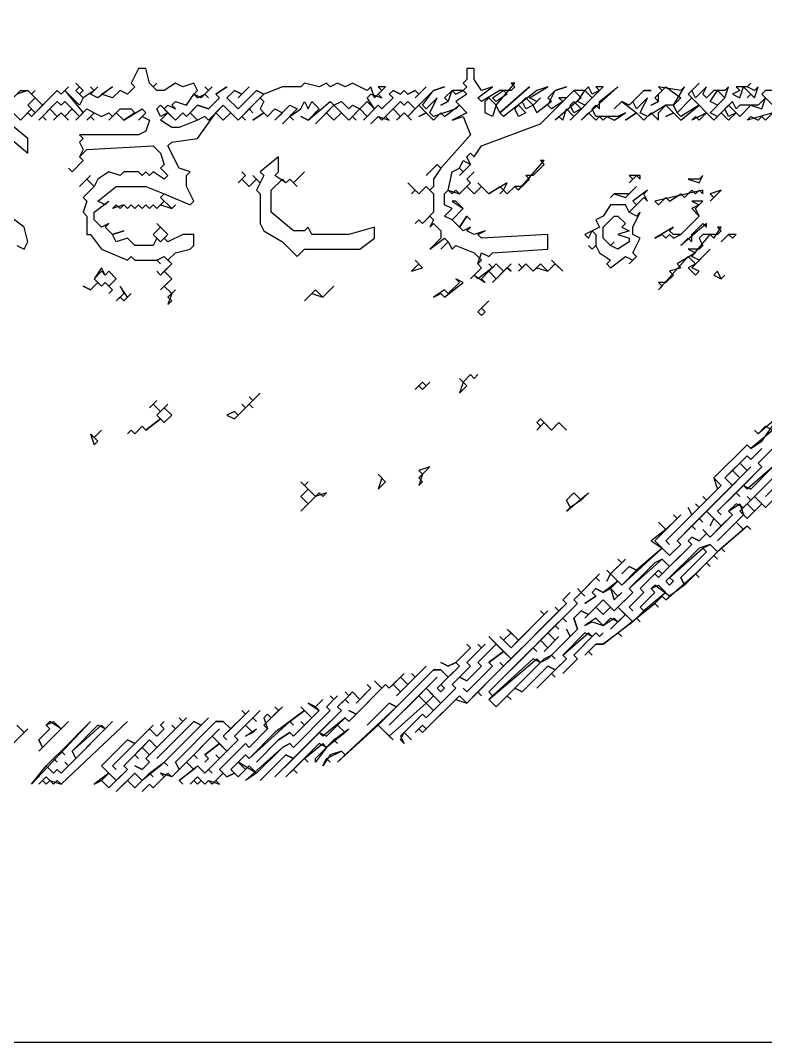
# Model space of a CAD drawing. Header units: millimetres. Extents: x 0 to 421, y 0 to 297.
# Drawn here: x 390.46 to 403.29, y 57.53 to 75.12 of the extents above; entities that cross this region are included whole.
import ezdxf

# ---------------------------------------------------------------- set-up
doc = ezdxf.new("R2010")
doc.units = ezdxf.units.MM
doc.layers.add('PDF_TRACE', color=7, linetype='Continuous')

msp = doc.modelspace()

# ---------------------------------------------------------------- linework, layer by layer
at = {"layer": 'PDF_TRACE'}
for points in [[(412.559, 148.4), (412.559, 57.595), (412.496, 57.531), (232.981, 57.531)], [(390.334, 73.533), (390.461, 73.406), (390.588, 73.533), (390.652, 73.47), (391.096, 73.914), (391.16, 73.851), (391.223, 73.914), (391.541, 73.533), (391.477, 73.47), (391.223, 73.724), (391.16, 73.66), (391.096, 73.724), (390.779, 73.406), (390.842, 73.47), (390.906, 73.406), (390.842, 73.47), (390.969, 73.597), (391.096, 73.47), (391.033, 73.406), (391.16, 73.533), (391.287, 73.406), (391.223, 73.47), (391.35, 73.597), (391.477, 73.47), (391.414, 73.406), (391.604, 73.597), (391.731, 73.533), (391.604, 73.406), (391.668, 73.47), (391.731, 73.406), (391.668, 73.47), (391.731, 73.533), (391.858, 73.47), (391.985, 73.533), (392.049, 73.47), (391.985, 73.406), (392.112, 73.533), (392.239, 73.406), (392.557, 73.597), (392.62, 73.533), (392.493, 73.406), (392.557, 73.47), (392.684, 73.406), (392.62, 73.216), (392.493, 73.152), (391.477, 73.152), (391.541, 73.089), (391.477, 73.025), (391.541, 72.898), (391.477, 72.771), (391.541, 72.708), (391.35, 72.517), (391.287, 72.581), (391.35, 72.517), (391.541, 72.708), (391.477, 72.771), (391.604, 72.898), (392.747, 72.962), (392.874, 72.835), (392.938, 72.644), (392.874, 72.581), (393.001, 72.454), (392.938, 72.39), (392.747, 72.517), (392.684, 72.454), (392.62, 72.517), (392.557, 72.454), (392.493, 72.517), (392.239, 72.517), (392.176, 72.454), (391.985, 72.517), (391.795, 72.39), (391.731, 72.263), (391.604, 72.39), (391.668, 72.454), (391.477, 72.263), (391.604, 72.39), (391.731, 72.263), (391.541, 72.073), (391.604, 72.009), (391.541, 71.819), (391.604, 71.755), (391.604, 71.438), (391.668, 71.438), (391.858, 71.184), (392.303, 70.993), (392.366, 71.057), (392.43, 70.993), (392.811, 70.993), (392.874, 70.93), (392.811, 70.993), (392.938, 71.057), (393.065, 70.93), (392.874, 70.739), (392.811, 70.803), (392.874, 70.739), (392.938, 70.803), (393.065, 70.676), (392.874, 70.485), (392.938, 70.549), (393.065, 70.422), (393.001, 70.231), (393.065, 70.295), (393.001, 70.358), (393.128, 70.485), (393.065, 70.422), (392.938, 70.549), (393.065, 70.676), (392.938, 70.803), (393.065, 70.93), (393.001, 70.993), (393.128, 71.12), (393.382, 71.184), (393.446, 71.247), (393.446, 71.438), (393.255, 71.438), (393.001, 71.311), (392.938, 71.374), (393.001, 71.438), (392.811, 71.628), (392.874, 71.565), (392.747, 71.438), (392.811, 71.374), (392.747, 71.247), (392.43, 71.247), (392.303, 71.374), (392.112, 71.311), (392.049, 71.438), (392.239, 71.501), (392.049, 71.438), (391.922, 71.565), (391.985, 71.628), (391.858, 71.565), (391.731, 71.692), (391.731, 71.819), (391.985, 72.009), (391.922, 71.946), (391.795, 72.009), (392.112, 72.263), (392.62, 72.263), (392.938, 72.136), (392.874, 72.073), (392.938, 72.009), (392.811, 71.882), (392.747, 71.946), (392.684, 71.882), (392.62, 71.946), (392.557, 71.882), (392.493, 71.946), (392.43, 71.882), (392.366, 71.946), (392.303, 71.882), (392.239, 71.946), (392.049, 71.882), (392.112, 71.946), (392.176, 71.882), (392.239, 71.946), (392.303, 71.882), (392.366, 71.946), (392.43, 71.882), (392.493, 71.946), (392.557, 71.882), (392.62, 71.946), (392.684, 71.882), (392.747, 71.946), (392.811, 71.882), (392.874, 71.946), (393.065, 71.882), (393.128, 71.946), (393.065, 71.882), (392.874, 72.073), (392.938, 72.136), (393.382, 71.946), (393.446, 72.009), (393.319, 72.263), (393.319, 72.454), (393.382, 72.517), (393.192, 72.581), (393.001, 72.962), (393.065, 73.025), (393.509, 73.089), (393.827, 73.533), (393.954, 73.406), (394.081, 73.533), (394.208, 73.406), (394.271, 73.47), (394.335, 73.406), (394.271, 73.47), (394.398, 73.597), (394.462, 73.533), (394.398, 73.597), (394.589, 73.787), (394.652, 73.724), (394.589, 73.597), (394.652, 73.533), (394.462, 73.406), (394.652, 73.533), (394.716, 73.47), (394.843, 73.597), (394.97, 73.533), (394.843, 73.406), (395.097, 73.66), (395.224, 73.597), (394.97, 73.343), (395.097, 73.47), (395.16, 73.406), (395.097, 73.47), (395.287, 73.597), (395.351, 73.724), (395.414, 73.597), (395.478, 73.724), (395.605, 73.597), (395.414, 73.406), (395.287, 73.47), (395.414, 73.406), (395.795, 73.724), (395.859, 73.66), (395.541, 73.343), (395.732, 73.533), (395.859, 73.406), (395.986, 73.533), (396.113, 73.406), (396.176, 73.47), (396.24, 73.406), (396.176, 73.47), (396.303, 73.597), (396.43, 73.47), (396.367, 73.406), (396.621, 73.66), (396.684, 73.597), (396.875, 73.787), (396.811, 73.851), (396.875, 73.914), (397.002, 73.851), (397.065, 73.914), (397.129, 73.851), (397.256, 73.914), (397.319, 73.851), (397.256, 73.787), (397.446, 73.978), (397.319, 73.851), (397.256, 73.914), (397.129, 73.851), (397.065, 73.914), (397.002, 73.851), (396.875, 73.914), (396.811, 73.851), (396.875, 73.787), (396.684, 73.597), (396.621, 73.66), (396.557, 73.597), (396.43, 73.787), (396.494, 73.851), (396.684, 73.787), (396.621, 73.851), (396.748, 73.978), (396.621, 73.978), (396.684, 73.914), (396.557, 73.787), (396.494, 73.978), (396.43, 73.914), (396.176, 74.041), (396.049, 73.978), (395.922, 74.041), (395.795, 73.978), (395.732, 74.041), (395.605, 73.978), (395.351, 74.041), (395.287, 73.978), (394.97, 73.978), (394.652, 73.851), (394.525, 73.914), (394.208, 73.597), (394.017, 73.787), (394.144, 73.914), (394.271, 73.851), (394.208, 73.787), (394.398, 73.978), (394.271, 73.851), (394.144, 73.914), (394.017, 73.787), (394.208, 73.597), (394.525, 73.914), (394.652, 73.851), (394.208, 73.406), (393.954, 73.66), (393.7, 73.406), (393.636, 73.47), (393.509, 73.406), (393.382, 73.533), (393.509, 73.66), (393.7, 73.597), (393.89, 73.787), (393.827, 73.851), (394.017, 73.978), (393.827, 73.851), (393.89, 73.787), (393.7, 73.597), (393.509, 73.66), (393.319, 73.47), (393.255, 73.533), (393.128, 73.406), (392.938, 73.597), (393.001, 73.66), (393.128, 73.597), (393.065, 73.66), (393.128, 73.724), (393.319, 73.66), (393.446, 73.851), (393.509, 73.787), (393.636, 73.851), (393.7, 73.787), (393.636, 73.851), (393.763, 73.978), (393.7, 73.914), (393.636, 73.978), (393.7, 73.914), (393.573, 73.787), (393.446, 73.851), (393.509, 73.914), (393.446, 74.041), (393.255, 73.978), (393.128, 74.041), (392.938, 73.914), (392.811, 73.914), (392.747, 73.978), (392.811, 74.041), (392.747, 73.978), (392.684, 74.041), (392.62, 74.295), (392.493, 74.295), (392.366, 74.041), (392.43, 73.978), (392.303, 73.851), (392.176, 73.914), (392.049, 73.787), (391.858, 73.851), (392.049, 73.978), (391.795, 73.787), (391.668, 73.851), (391.795, 73.978), (391.731, 73.914), (391.668, 73.978), (391.731, 73.914), (391.541, 73.787), (391.477, 73.851), (391.541, 73.914), (391.414, 74.041), (391.477, 73.978), (391.414, 73.914), (391.541, 73.787), (391.477, 73.66), (391.223, 73.914), (391.287, 73.978), (391.16, 73.851), (391.096, 73.914), (390.842, 73.66), (390.652, 73.851), (390.715, 73.914), (390.652, 73.851), (390.588, 73.914), (390.398, 73.851)], [(403.479, 73.914), (403.288, 73.914), (403.225, 73.851), (403.288, 73.787), (403.161, 73.66), (402.844, 73.66), (402.78, 73.597), (402.717, 73.724), (402.463, 73.47), (402.336, 73.533), (402.59, 73.787), (402.653, 73.978), (402.59, 73.914), (402.399, 73.914), (402.272, 73.787), (402.209, 73.851), (402.272, 73.978), (402.082, 73.787), (402.018, 73.914), (402.145, 74.041), (401.955, 73.851), (402.018, 73.787), (401.764, 73.533), (401.701, 73.66), (401.891, 73.978), (401.828, 73.914), (401.447, 73.978), (401.51, 73.914), (401.383, 73.787), (401.447, 73.724), (401.32, 73.66), (401.447, 73.724), (401.447, 73.851), (401.574, 73.978), (401.828, 73.787), (401.701, 73.66), (401.574, 73.66), (401.256, 73.47), (401.129, 73.533), (401.256, 73.787), (401.066, 73.597), (401.002, 73.724), (401.193, 73.914), (401.32, 73.914), (401.193, 73.914), (400.939, 73.66), (400.812, 73.724), (400.685, 73.597), (400.812, 73.724), (401.066, 73.533), (400.875, 73.406), (401.066, 73.533), (401.193, 73.406), (401.32, 73.533), (401.447, 73.406), (401.447, 73.533), (401.574, 73.66), (401.701, 73.533), (401.574, 73.47), (401.701, 73.533), (401.828, 73.406), (402.145, 73.66), (402.272, 73.533), (402.018, 73.406), (402.082, 73.47), (402.145, 73.406), (402.272, 73.533), (402.399, 73.406), (402.526, 73.533), (402.653, 73.406), (402.78, 73.533), (402.844, 73.47), (403.034, 73.66), (403.225, 73.597), (403.288, 73.787), (403.415, 73.66)], [(403.415, 73.533), (402.971, 73.406), (403.034, 73.47), (403.161, 73.406), (403.225, 73.47), (403.288, 73.406), (403.415, 73.533)], [(390.144, 73.216), (390.588, 72.835), (390.588, 73.089), (390.207, 73.406)], [(390.398, 71.247), (390.525, 71.184), (390.588, 71.311), (390.525, 71.565), (390.271, 71.755)], [(403.542, 68.326), (403.161, 68.009), (403.098, 68.072), (403.161, 68.009), (403.288, 68.136), (403.415, 68.072), (403.034, 67.755), (402.971, 67.818), (402.399, 67.247), (402.463, 67.056), (402.272, 66.866), (402.209, 66.929), (402.272, 66.866), (402.145, 66.739), (402.082, 66.802), (402.145, 66.739), (402.018, 66.612), (401.955, 66.739), (402.018, 66.612), (401.574, 66.167), (401.637, 66.104), (401.574, 66.167), (402.526, 67.12), (402.399, 67.247), (402.971, 67.818), (403.034, 67.755), (403.225, 67.882), (403.542, 68.326)], [(403.606, 67.437), (403.034, 66.866), (402.971, 66.929), (403.034, 66.866), (402.907, 66.739), (402.78, 66.802), (402.653, 66.675), (402.717, 66.612), (402.526, 66.421), (402.272, 66.675), (403.034, 67.437), (402.971, 67.374), (402.844, 67.501), (402.971, 67.628), (403.034, 67.564), (403.225, 67.755), (403.034, 67.564), (402.971, 67.628), (402.59, 67.247), (402.717, 67.12), (401.764, 66.167), (401.828, 66.104), (401.637, 65.913), (401.383, 66.167), (401.828, 66.612), (401.764, 66.548), (401.701, 66.612), (401.764, 66.548), (401.574, 66.358), (401.447, 66.485), (401.574, 66.358), (401.32, 66.167), (401.51, 66.04), (401.066, 65.659), (400.939, 65.723), (400.812, 65.596), (400.939, 65.723), (401.066, 65.659), (400.812, 65.405), (400.621, 65.596), (400.875, 65.85), (400.812, 65.786), (400.748, 65.85), (400.812, 65.786), (400.621, 65.596), (400.558, 65.659), (400.621, 65.596), (400.558, 65.469), (400.621, 65.596), (400.748, 65.469), (400.494, 65.278), (400.367, 65.342), (400.304, 65.278), (400.367, 65.215), (400.177, 65.088), (400.367, 65.215), (400.304, 65.278), (400.367, 65.342), (400.494, 65.278), (400.621, 65.342), (400.685, 65.151), (400.812, 65.278), (400.748, 65.215), (400.621, 65.342), (400.748, 65.469), (400.812, 65.405), (401.51, 66.04), (401.637, 65.913), (401.828, 66.104), (401.764, 66.167), (402.018, 66.421), (402.082, 66.358), (402.018, 66.421), (402.145, 66.548), (402.209, 66.485), (402.145, 66.548), (402.272, 66.675), (402.399, 66.548), (402.336, 66.421), (402.399, 66.548), (402.526, 66.421), (402.336, 66.231), (402.209, 66.358), (402.272, 66.294), (402.145, 66.167), (402.018, 66.231), (401.955, 66.167), (402.018, 66.104), (401.637, 65.723), (401.51, 65.85), (401.383, 65.786), (400.939, 65.342), (401.002, 65.278), (400.685, 64.961), (400.494, 65.151), (400.24, 64.897), (400.113, 64.961), (399.986, 64.834), (400.05, 64.643), (399.923, 64.516), (399.859, 64.643), (399.923, 64.516), (399.542, 64.135), (399.415, 64.072), (399.288, 64.135), (398.589, 63.5), (398.526, 63.564), (399.288, 64.326), (399.351, 64.262), (399.288, 64.326), (399.415, 64.453), (399.542, 64.326), (399.478, 64.262), (399.732, 64.516), (399.669, 64.453), (399.542, 64.58), (399.669, 64.707), (399.732, 64.643), (399.669, 64.707), (399.796, 64.834), (399.859, 64.77), (399.796, 64.834), (400.05, 65.088), (399.986, 65.151), (400.113, 65.278), (400.177, 65.215), (400.113, 65.278), (400.367, 65.532), (400.431, 65.469), (400.367, 65.532), (400.431, 65.596), (400.113, 65.278), (400.05, 65.342), (400.113, 65.278), (399.986, 65.151), (400.05, 65.088), (398.526, 63.564), (398.589, 63.5), (398.526, 63.437), (398.653, 63.31), (398.843, 63.5), (398.907, 63.437), (398.843, 63.5), (398.97, 63.627), (399.097, 63.564), (399.542, 64.008), (399.669, 63.945), (399.351, 63.627), (399.605, 63.881), (399.669, 63.818), (399.605, 63.881), (399.859, 64.135), (399.796, 64.199), (400.24, 64.58), (400.304, 64.516), (399.986, 64.199), (400.05, 64.135), (399.796, 63.881), (400.05, 64.135), (399.986, 64.199), (400.367, 64.58), (400.431, 64.516), (400.494, 64.58), (400.431, 64.516), (400.367, 64.58), (400.304, 64.516), (400.177, 64.58), (399.796, 64.199), (399.859, 64.135), (399.669, 63.945), (399.542, 64.008), (399.097, 63.564), (398.97, 63.627), (399.478, 64.135), (399.605, 64.199), (399.669, 64.135), (399.605, 64.199), (400.05, 64.643), (399.986, 64.834), (400.113, 64.961), (400.24, 64.897), (400.177, 64.834), (400.367, 65.024), (400.494, 64.897), (400.621, 65.024), (400.685, 64.961), (400.748, 65.024), (400.875, 64.897), (400.748, 64.77), (400.621, 64.834), (400.494, 64.707), (400.367, 64.834), (400.177, 64.707), (400.304, 64.77), (400.494, 64.707), (400.685, 64.834), (400.748, 64.77), (400.621, 64.643), (400.875, 64.897), (401.002, 64.77), (400.494, 64.389), (400.367, 64.389), (400.177, 64.199), (400.24, 64.262), (400.304, 64.199), (400.24, 64.262), (400.367, 64.389), (400.494, 64.389), (400.748, 64.58), (400.812, 64.516), (400.748, 64.58), (401.066, 64.834), (401.129, 64.77), (401.066, 64.834), (401.383, 65.088), (401.447, 65.024), (401.383, 65.088), (401.51, 65.215), (401.574, 65.151), (402.082, 65.596), (402.145, 65.532), (402.082, 65.596), (402.272, 65.786), (402.336, 65.723), (402.272, 65.786), (402.399, 65.913), (402.463, 65.85), (402.399, 65.913), (402.526, 66.04), (402.59, 65.977), (402.526, 66.04), (402.971, 66.421), (403.034, 66.358), (402.971, 66.421), (402.907, 66.358), (402.78, 66.485), (402.907, 66.612), (402.971, 66.548), (403.225, 66.802), (403.288, 66.739), (403.479, 66.929)], [(403.415, 67.755), (403.161, 67.501), (403.225, 67.437), (402.463, 66.675), (402.526, 66.612), (402.463, 66.675), (402.78, 66.993), (402.844, 66.929), (402.78, 66.993), (402.907, 67.12), (403.034, 67.056), (403.415, 67.437)], [(403.415, 67.437), (402.971, 67.056), (402.907, 67.12), (403.225, 67.437), (403.161, 67.501), (403.479, 67.818)], [(403.86, 67.31), (403.288, 66.739), (403.098, 66.929), (403.669, 67.501)], [(403.733, 67.374), (403.288, 66.929), (403.733, 67.374)], [(390.017, 62.357), (390.588, 62.929), (390.525, 62.865), (390.398, 62.992)], [(390.398, 62.992), (390.525, 62.865), (390.398, 62.738)]]:
    msp.add_lwpolyline(points, dxfattribs=at)
for points in [[(400.494, 73.978), (400.367, 73.978), (400.431, 73.914), (400.304, 73.851), (400.24, 73.978), (400.177, 73.914), (399.986, 73.914), (399.859, 73.787), (399.732, 73.787), (399.796, 73.724), (399.605, 73.597), (399.542, 73.66), (399.669, 73.914), (399.859, 73.978), (399.669, 73.914), (399.542, 73.787), (399.605, 73.724), (399.351, 73.533), (399.288, 73.66), (399.415, 73.787), (399.351, 73.724), (399.224, 73.787), (399.542, 73.978), (399.351, 73.914), (398.78, 73.47), (398.716, 73.533), (399.224, 73.978), (398.716, 73.533), (398.653, 73.66), (398.97, 74.041), (398.907, 74.041), (398.97, 73.978), (398.907, 73.914), (398.716, 73.914), (398.399, 73.724), (398.335, 73.787), (398.589, 73.978), (398.399, 73.914), (398.272, 74.105), (398.272, 74.295), (398.145, 74.295), (398.145, 74.105), (398.081, 74.041), (398.145, 73.978), (398.081, 73.914), (397.891, 73.914), (397.764, 73.787), (397.827, 73.724), (397.7, 73.66), (397.827, 73.724), (397.891, 73.914), (397.954, 73.851), (398.081, 73.914), (398.145, 73.851), (397.954, 73.724), (398.018, 73.66), (397.954, 73.597), (397.573, 73.47), (397.51, 73.533), (397.637, 73.787), (397.446, 73.597), (397.383, 73.66), (397.573, 73.914), (397.764, 73.978), (397.573, 73.914), (397.256, 73.597), (397.129, 73.724), (397.065, 73.66), (397.002, 73.724), (396.684, 73.406), (396.621, 73.47), (396.494, 73.343), (396.621, 73.47), (396.811, 73.406), (396.748, 73.47), (396.875, 73.597), (397.002, 73.47), (396.938, 73.406), (397.065, 73.533), (397.192, 73.406), (397.129, 73.47), (397.319, 73.66), (397.446, 73.533), (397.319, 73.47), (397.446, 73.533), (397.573, 73.406), (397.7, 73.533), (397.764, 73.47), (398.018, 73.66), (398.145, 73.533), (397.891, 73.406), (398.081, 73.47), (398.208, 73.152), (397.7, 72.581), (397.637, 72.644), (397.446, 72.454), (397.637, 72.644), (397.7, 72.581), (397.573, 72.39), (397.573, 72.263), (397.51, 72.2), (397.446, 72.263), (397.319, 72.136), (397.129, 72.327), (397.256, 72.2), (397.192, 72.136), (397.256, 72.2), (397.319, 72.136), (397.446, 72.263), (397.573, 72.136), (397.573, 71.819), (397.383, 71.628), (397.319, 71.692), (397.256, 71.628), (397.319, 71.692), (397.383, 71.628), (397.51, 71.755), (397.573, 71.692), (397.51, 71.565), (397.573, 71.628), (397.7, 71.501), (397.7, 71.374), (397.51, 71.184), (397.764, 71.374), (397.827, 71.311), (397.7, 71.184), (397.827, 71.311), (397.891, 71.184), (397.954, 71.247), (398.272, 71.12), (398.399, 70.993), (398.335, 70.93), (398.399, 70.866), (398.208, 70.676), (398.272, 70.739), (398.462, 70.612), (398.399, 70.676), (398.526, 70.803), (398.653, 70.676), (398.589, 70.612), (398.843, 70.866), (398.907, 70.803), (398.843, 70.866), (398.907, 70.93), (398.78, 70.803), (398.653, 70.93), (398.589, 70.866), (398.526, 70.93), (398.589, 70.866), (398.335, 70.676), (398.272, 70.739), (398.399, 70.866), (398.335, 70.93), (398.399, 71.12), (398.526, 71.057), (398.589, 71.12), (399.542, 71.184), (399.542, 71.438), (398.399, 71.374), (398.335, 71.438), (398.462, 71.501), (398.272, 71.438), (398.145, 71.501), (398.208, 71.565), (398.081, 71.501), (398.018, 71.565), (398.145, 71.755), (398.208, 71.692), (398.145, 71.755), (398.018, 71.565), (397.891, 71.692), (398.081, 71.882), (397.954, 72.009), (397.891, 72.009), (398.081, 71.882), (397.891, 71.692), (397.764, 71.755), (397.891, 71.882), (397.764, 71.946), (397.764, 72.136), (397.827, 72.2), (398.018, 72.136), (398.145, 72.263), (398.272, 72.136), (398.399, 72.263), (398.526, 72.136), (398.716, 72.263), (398.78, 72.2), (398.716, 72.136), (398.78, 72.2), (398.843, 72.136), (398.97, 72.263), (399.034, 72.2), (399.478, 72.708), (399.415, 72.708), (399.478, 72.644), (399.288, 72.454), (399.161, 72.454), (399.224, 72.39), (399.097, 72.263), (398.97, 72.263), (398.843, 72.136), (398.78, 72.2), (398.843, 72.327), (398.526, 72.136), (398.335, 72.327), (398.399, 72.263), (398.272, 72.136), (398.145, 72.263), (398.208, 72.327), (398.145, 72.39), (398.272, 72.517), (398.145, 72.39), (398.208, 72.327), (398.018, 72.136), (397.954, 72.2), (397.891, 72.136), (397.827, 72.2), (397.891, 72.517), (398.018, 72.581), (398.081, 72.517), (398.018, 72.454), (398.208, 72.644), (398.145, 72.771), (398.208, 72.835), (398.272, 72.771), (398.399, 72.962), (399.415, 73.343), (399.986, 73.914), (400.113, 73.787), (399.669, 73.406), (399.732, 73.47), (399.796, 73.406), (399.859, 73.597), (399.986, 73.47), (399.923, 73.406)], [(390.588, 73.914), (390.715, 73.787), (390.588, 73.66), (390.652, 73.597), (390.461, 73.406), (390.207, 73.66), (390.461, 73.914)], [(398.78, 73.914), (398.843, 73.851), (398.653, 73.724), (398.589, 73.787)], [(400.05, 73.724), (400.177, 73.914), (400.304, 73.787), (400.177, 73.66)], [(400.748, 73.978), (400.113, 73.406), (400.24, 73.533), (400.367, 73.406), (400.431, 73.47), (400.494, 73.406), (400.558, 73.47), (400.685, 73.406), (400.875, 73.533), (400.748, 73.47), (400.367, 73.47), (400.304, 73.597), (400.367, 73.66), (400.431, 73.597), (400.431, 73.724)], [(402.336, 73.724), (402.463, 73.914), (402.59, 73.787), (402.463, 73.66)], [(403.161, 73.978), (403.098, 73.914), (402.971, 73.978), (403.034, 74.041), (402.971, 73.978), (402.78, 73.978), (402.844, 73.914), (402.717, 73.851), (402.844, 73.787), (402.907, 73.978), (403.034, 73.851), (402.971, 73.787), (403.034, 73.851), (403.098, 73.787)], [(390.715, 73.787), (390.842, 73.66), (390.715, 73.533), (390.588, 73.66)], [(390.969, 73.597), (391.096, 73.724), (391.16, 73.66), (391.223, 73.724), (391.35, 73.597), (391.223, 73.47), (391.16, 73.533), (391.096, 73.47)], [(395.859, 73.66), (395.986, 73.724), (396.113, 73.597), (396.176, 73.66), (396.303, 73.597), (396.113, 73.406)], [(396.43, 73.724), (396.557, 73.597), (396.43, 73.47), (396.303, 73.597)], [(396.875, 73.597), (397.002, 73.724), (397.065, 73.66), (397.129, 73.724), (397.256, 73.597), (397.129, 73.47), (397.065, 73.533), (397.002, 73.47)], [(398.526, 73.787), (398.653, 73.66), (398.589, 73.47), (398.462, 73.533), (398.462, 73.724)], [(399.097, 73.724), (399.161, 73.787), (399.288, 73.66), (399.161, 73.597)], [(399.923, 73.66), (399.986, 73.724), (400.113, 73.597), (399.986, 73.533)], [(402.018, 73.787), (402.145, 73.66), (401.828, 73.47), (401.764, 73.533)], [(392.112, 73.533), (392.176, 73.597), (392.366, 73.597), (392.43, 73.533), (392.239, 73.406)], [(392.811, 73.597), (392.874, 73.66), (393.001, 73.533), (392.874, 73.47)], [(392.874, 73.406), (393.001, 73.533), (393.128, 73.406), (393.255, 73.533), (393.319, 73.47), (393.382, 73.533), (393.509, 73.406), (393.192, 73.279), (393.065, 73.279)], [(393.954, 73.66), (394.081, 73.533), (393.954, 73.406), (393.827, 73.533)], [(395.859, 73.66), (395.986, 73.533), (395.859, 73.406), (395.732, 73.533)], [(398.97, 73.597), (399.034, 73.66), (399.161, 73.533), (399.034, 73.47)], [(402.59, 73.597), (402.653, 73.66), (402.78, 73.533), (402.653, 73.47)], [(394.271, 72.517), (394.335, 72.454), (394.208, 72.327), (394.271, 72.39), (394.398, 72.263), (394.525, 72.39), (394.589, 72.327), (394.525, 72.2), (394.589, 72.136), (394.589, 71.628), (394.652, 71.501), (394.97, 71.311), (395.224, 71.057), (395.351, 71.184), (396.303, 71.184), (396.557, 71.374), (396.557, 71.565), (396.113, 71.438), (395.478, 71.438), (395.414, 71.565), (395.351, 71.501), (395.16, 71.501), (394.779, 71.819), (394.779, 72.2), (394.97, 72.39), (395.033, 72.327), (395.097, 72.39), (395.224, 72.263), (395.16, 72.327), (395.351, 72.517), (395.16, 72.327), (395.097, 72.39), (395.033, 72.327), (394.843, 72.454), (394.906, 72.517), (394.906, 72.771), (394.589, 72.517), (394.652, 72.454), (394.589, 72.327), (394.462, 72.454), (394.525, 72.39), (394.398, 72.263), (394.271, 72.39), (394.335, 72.454)], [(398.018, 72.581), (398.081, 72.708), (398.208, 72.644), (398.081, 72.517)], [(400.939, 72.454), (401.002, 72.39), (400.939, 72.327), (401.066, 72.454), (401.129, 72.39), (401.129, 72.454)], [(402.209, 72.454), (402.145, 72.39), (401.955, 72.39), (402.145, 72.327)], [(401.256, 72.2), (401.002, 72.009), (401.066, 71.946), (400.939, 71.819), (400.875, 71.946), (400.621, 71.946), (400.494, 71.755), (400.367, 71.692), (400.431, 71.565), (400.177, 71.438), (400.24, 71.374), (400.304, 71.501), (400.367, 71.438), (400.367, 71.247), (400.304, 71.184), (400.24, 71.247), (400.304, 71.184), (400.367, 71.247), (400.431, 71.12), (400.621, 70.993), (400.558, 70.93), (400.621, 70.866), (400.875, 71.057), (401.002, 70.993), (400.939, 70.93), (401.066, 71.057), (401.002, 71.12), (401.129, 71.374), (401.002, 71.438), (401.002, 71.565), (401.129, 71.819), (401.066, 71.755), (400.939, 71.819), (401.193, 72.073), (401.256, 72.009), (401.193, 72.136)], [(401.066, 72.263), (400.939, 72.136), (400.685, 72.136), (400.621, 72.073), (400.685, 72.136), (400.875, 72.073)], [(402.209, 72.2), (401.383, 72.009), (401.447, 71.946), (401.574, 72.073), (401.637, 72.009), (401.828, 72.136), (401.891, 72.073), (402.018, 72.2), (402.082, 72.136), (402.145, 72.2), (402.209, 72.136)], [(402.526, 72.2), (402.336, 72.136), (402.399, 72.073), (402.336, 72.009)], [(402.209, 72.009), (402.018, 72.009), (402.145, 71.946), (402.018, 71.882), (402.145, 71.755), (401.828, 71.438), (401.701, 71.438), (401.637, 71.501), (401.701, 71.565), (401.383, 71.374), (401.51, 71.438), (401.574, 71.374), (401.637, 71.438), (401.701, 71.374), (401.828, 71.438), (402.145, 71.755), (402.082, 71.882)], [(400.685, 71.755), (400.748, 71.755), (400.875, 71.628), (400.812, 71.565), (400.939, 71.501), (400.748, 71.438), (400.939, 71.374), (400.939, 71.311), (400.748, 71.184), (400.621, 71.247), (400.685, 71.311), (400.621, 71.247), (400.494, 71.374), (400.494, 71.565)], [(402.272, 71.628), (401.828, 71.247), (401.955, 71.374), (402.018, 71.311), (402.018, 71.438), (402.209, 71.628), (402.272, 71.565)], [(392.874, 71.565), (393.001, 71.438), (392.874, 71.311), (392.747, 71.438)], [(402.526, 71.565), (402.463, 71.565), (402.526, 71.501), (402.463, 71.438), (402.209, 71.438), (402.145, 71.374), (402.209, 71.247), (402.145, 71.184), (401.955, 71.184), (402.082, 71.12), (401.764, 70.93), (401.828, 70.866), (401.637, 70.803), (401.701, 70.739), (401.574, 70.612), (401.447, 70.612), (401.51, 70.549), (401.447, 70.485), (401.955, 71.057), (402.082, 70.93), (401.955, 70.866), (402.082, 70.739), (402.145, 70.803), (402.018, 70.866), (402.336, 71.184), (402.145, 70.993), (402.018, 71.057), (402.336, 71.438), (402.399, 71.374)], [(402.78, 71.438), (402.653, 71.438), (402.526, 71.311), (402.653, 71.438), (402.717, 71.374)], [(397.383, 70.866), (397.256, 70.993), (397.319, 70.93), (397.192, 70.803)], [(398.653, 70.93), (398.78, 70.803), (398.653, 70.676), (398.526, 70.803)], [(399.796, 70.803), (399.605, 70.993), (399.669, 70.93), (399.542, 70.803), (399.415, 70.93), (399.288, 70.803), (399.161, 70.93), (399.097, 70.866), (399.034, 70.93), (399.097, 70.866), (399.034, 70.803), (399.161, 70.93), (399.288, 70.803), (399.351, 70.866), (399.542, 70.803), (399.669, 70.93)], [(391.858, 70.866), (391.731, 70.676), (391.795, 70.612), (391.668, 70.485), (391.541, 70.549), (391.668, 70.485), (391.795, 70.612), (391.858, 70.549), (391.922, 70.612), (392.049, 70.485), (391.985, 70.422), (392.049, 70.485), (391.985, 70.549), (392.112, 70.676), (391.985, 70.803), (391.922, 70.739)], [(391.731, 70.676), (391.858, 70.803), (391.922, 70.739), (391.985, 70.803), (392.112, 70.676), (391.985, 70.549), (391.922, 70.612), (391.858, 70.549)], [(402.463, 70.803), (402.399, 70.739), (402.526, 70.676), (402.59, 70.739), (402.526, 70.676)], [(392.366, 70.422), (392.303, 70.358), (392.176, 70.549), (392.239, 70.422), (392.112, 70.295), (392.176, 70.358), (392.239, 70.295)], [(395.859, 70.549), (395.668, 70.358), (395.541, 70.485), (395.351, 70.295), (395.478, 70.422), (395.668, 70.358)], [(398.081, 70.612), (397.954, 70.676), (398.018, 70.612), (397.827, 70.422), (397.764, 70.485), (397.573, 70.358), (397.7, 70.422), (397.764, 70.358)], [(398.526, 70.295), (398.335, 70.104), (398.399, 70.041), (398.462, 70.104), (398.399, 70.168)], [(398.335, 69.025), (398.272, 68.961), (398.208, 69.025), (398.081, 68.898), (398.018, 68.961), (398.081, 68.898), (398.018, 68.707), (398.145, 68.834), (398.081, 68.898), (398.208, 69.025), (398.272, 68.961)], [(397.51, 68.898), (397.446, 68.834), (397.383, 68.898), (397.256, 68.771), (397.319, 68.834), (397.383, 68.771)], [(394.589, 68.707), (394.462, 68.58), (394.398, 68.644), (394.462, 68.58), (394.335, 68.453), (394.271, 68.517), (394.335, 68.453), (394.208, 68.326), (394.144, 68.39), (394.017, 68.326), (394.144, 68.263), (394.398, 68.517), (394.462, 68.453), (394.398, 68.517)], [(393.001, 68.517), (392.874, 68.39), (392.747, 68.517), (392.811, 68.58), (392.684, 68.453), (392.747, 68.517), (392.874, 68.39), (392.811, 68.326), (392.874, 68.263), (392.62, 68.072), (392.557, 68.136), (392.43, 68.009), (392.366, 68.072), (392.303, 68.009), (392.366, 68.072), (392.43, 68.009), (392.557, 68.136), (392.62, 68.072), (392.874, 68.263), (392.938, 68.199), (393.065, 68.326), (392.938, 68.453)], [(392.938, 68.453), (393.065, 68.326), (392.938, 68.199), (392.811, 68.326)], [(399.351, 68.199), (399.415, 68.136), (399.351, 68.072), (399.478, 68.199), (399.605, 68.072), (399.732, 68.199), (399.859, 68.072), (399.732, 68.199), (399.605, 68.072), (399.415, 68.263)], [(391.858, 68.072), (391.731, 67.945), (391.668, 68.009), (391.731, 67.818), (391.795, 67.882), (391.731, 67.945)], [(397.51, 67.437), (397.319, 67.374), (397.383, 67.31), (397.319, 67.12), (397.383, 67.183), (397.319, 67.247)], [(402.717, 67.374), (402.844, 67.247), (402.717, 67.12), (402.59, 67.247)], [(402.844, 67.501), (402.971, 67.374), (402.844, 67.247), (402.717, 67.374)], [(396.621, 67.31), (396.684, 67.247), (396.621, 67.056), (396.748, 67.183)], [(395.732, 66.993), (395.541, 66.929), (395.351, 67.12), (395.414, 67.183), (395.351, 67.12), (395.287, 67.183), (395.414, 67.056), (395.287, 66.929), (395.414, 66.802), (395.287, 66.675), (395.605, 66.993), (395.668, 66.929)], [(395.414, 67.056), (395.541, 66.929), (395.414, 66.802), (395.287, 66.929)], [(399.986, 66.993), (400.113, 66.866), (399.923, 66.739), (399.859, 66.866)], [(400.24, 66.993), (400.113, 66.866), (399.986, 66.993), (399.859, 66.866), (399.923, 66.739), (399.859, 66.675)], [(403.098, 66.929), (403.225, 66.802), (403.098, 66.675), (402.971, 66.802)], [(402.844, 66.802), (402.907, 66.612), (402.463, 66.167), (402.78, 66.485), (402.907, 66.358), (402.463, 65.977), (402.336, 66.104), (402.145, 66.04), (401.574, 65.469), (401.637, 65.405), (401.701, 65.469), (401.637, 65.532), (402.209, 66.04), (402.272, 65.977), (401.828, 65.532), (401.891, 65.405), (401.637, 65.215), (401.383, 65.405), (401.32, 65.342), (401.383, 65.278), (401.129, 65.024), (401.193, 64.961), (401.002, 64.77), (400.748, 65.024), (401.002, 65.278), (400.939, 65.342), (401.51, 65.85), (401.637, 65.723), (401.51, 65.596), (401.447, 65.659), (401.129, 65.342), (401.193, 65.278), (400.939, 65.024), (401.002, 64.961), (400.939, 65.024), (401.193, 65.278), (401.129, 65.342), (401.383, 65.596), (401.447, 65.532), (402.018, 66.104), (401.955, 66.167), (402.018, 66.231), (402.145, 66.167), (402.272, 66.294), (402.336, 66.231), (402.717, 66.612), (402.653, 66.675)], [(402.971, 66.802), (403.098, 66.675), (402.971, 66.548), (402.844, 66.675)], [(402.336, 66.104), (402.463, 65.977), (401.891, 65.405), (401.828, 65.532), (402.272, 65.977), (402.209, 66.04)], [(399.923, 65.278), (399.796, 65.151), (399.859, 65.088), (399.732, 64.961), (399.669, 65.024), (399.732, 64.961), (398.907, 64.135), (398.526, 64.516), (398.653, 64.389), (398.335, 64.072), (398.399, 64.008), (398.145, 63.754), (398.018, 63.818), (398.208, 64.008), (398.145, 64.072), (398.462, 64.389), (398.399, 64.326), (398.335, 64.389), (398.399, 64.326), (398.145, 64.072), (398.208, 64.008), (397.891, 63.691), (397.954, 63.627), (397.7, 63.373), (397.446, 63.627), (397.637, 63.818), (396.811, 62.992), (397.319, 63.5), (397.446, 63.373), (396.811, 62.802), (396.621, 62.992), (397.573, 63.945), (397.7, 63.945), (397.827, 63.818), (397.637, 63.627), (397.7, 63.564), (397.764, 63.627), (397.7, 63.691), (398.018, 64.008), (397.954, 64.072), (398.208, 64.326), (398.145, 64.389), (398.208, 64.326), (397.954, 64.072), (397.827, 64.008), (397.7, 64.072), (397.827, 64.008), (397.954, 64.072), (398.018, 64.008), (397.827, 63.818), (397.7, 63.945), (397.573, 63.945), (396.938, 63.31), (396.811, 63.373), (396.43, 62.992), (396.811, 63.373), (396.938, 63.31), (396.049, 62.484), (395.986, 62.548), (395.795, 62.484), (395.668, 62.294), (395.732, 62.421), (395.795, 62.357), (395.732, 62.421), (395.986, 62.548), (396.049, 62.484), (395.922, 62.357), (396.621, 62.992), (396.875, 62.738), (396.811, 62.802), (397.446, 63.373), (397.573, 63.246), (397.446, 63.119), (397.383, 63.183), (397.002, 62.802), (397.065, 62.675), (397.002, 62.738), (397.065, 62.865), (397.192, 62.738), (397.065, 62.865), (397.383, 63.183), (397.446, 63.119), (397.954, 63.627), (397.891, 63.691), (398.018, 63.818), (398.145, 63.754), (398.399, 64.008), (398.335, 64.072), (398.653, 64.389), (398.78, 64.262), (398.526, 64.072), (398.589, 64.008), (398.145, 63.564), (398.081, 63.627), (398.145, 63.564), (398.589, 64.008), (398.526, 64.072), (398.78, 64.262), (398.907, 64.135), (398.78, 64.008), (398.716, 64.072), (398.78, 64.008), (398.145, 63.373), (398.018, 63.5), (397.446, 62.929), (397.383, 62.992), (397.256, 62.865), (397.319, 62.929), (397.383, 62.865), (397.954, 63.437), (398.145, 63.373), (398.335, 63.564), (398.399, 63.5), (398.335, 63.564), (399.859, 65.088), (399.796, 65.151)], [(401.447, 65.405), (401.574, 65.278), (401.193, 64.961), (401.129, 65.024), (401.383, 65.278), (401.32, 65.342)], [(400.494, 65.151), (400.621, 65.024), (400.494, 64.897), (400.367, 65.024)], [(399.542, 64.961), (399.478, 64.897), (399.415, 64.961), (399.478, 64.897), (399.034, 64.453), (398.843, 64.643), (398.907, 64.58), (398.78, 64.453), (398.716, 64.516), (398.907, 64.326)], [(398.907, 64.58), (399.034, 64.453), (398.907, 64.326), (398.78, 64.453)], [(399.542, 64.58), (399.669, 64.453), (399.542, 64.326), (399.415, 64.453)], [(399.351, 64.135), (399.415, 64.072), (398.653, 63.31), (398.526, 63.437)], [(397.446, 64.008), (397.256, 63.818), (397.192, 63.881), (397.256, 63.818), (397.129, 63.691), (397.002, 63.818), (397.065, 63.881), (396.811, 63.627), (396.748, 63.691), (396.684, 63.627), (396.557, 63.754), (396.684, 63.627), (396.24, 63.183), (396.113, 63.246), (396.24, 63.183), (396.113, 63.056), (396.049, 63.119), (395.668, 62.802), (395.605, 62.865), (395.986, 63.246), (395.922, 63.31), (396.049, 63.437), (396.113, 63.373), (396.049, 63.437), (396.176, 63.564), (396.303, 63.437), (396.24, 63.373), (396.494, 63.627), (396.43, 63.691), (396.494, 63.627), (396.303, 63.437), (396.176, 63.564), (396.113, 63.5), (396.049, 63.564), (396.113, 63.5), (395.922, 63.31), (395.986, 63.246), (395.16, 62.421), (395.033, 62.484), (394.589, 62.04), (395.033, 62.484), (395.16, 62.421), (394.843, 62.103), (395.605, 62.865), (395.732, 62.802), (395.922, 62.992), (396.049, 62.865), (395.732, 62.611), (395.605, 62.675), (395.033, 62.103), (395.16, 62.23), (395.224, 62.167), (395.16, 62.23), (395.351, 62.421), (395.414, 62.357), (395.351, 62.421), (395.668, 62.675), (395.732, 62.611), (395.541, 62.357), (395.541, 62.421), (395.859, 62.738), (395.922, 62.675), (395.859, 62.738), (396.113, 62.929), (396.049, 62.865), (395.922, 62.992), (396.049, 63.119), (396.113, 63.056), (396.748, 63.691), (396.811, 63.627), (396.875, 63.691), (397.002, 63.564), (396.938, 63.5)], [(397.002, 63.818), (397.129, 63.691), (397.002, 63.564), (396.875, 63.691)], [(395.922, 63.5), (395.859, 63.437), (395.795, 63.5), (395.859, 63.437), (395.732, 63.31), (395.795, 63.246), (395.16, 62.611), (395.097, 62.675), (394.97, 62.611), (394.525, 62.167), (394.208, 62.357), (394.335, 62.484), (394.398, 62.421), (395.097, 63.056), (395.16, 62.992), (395.097, 63.056), (395.351, 63.246), (395.478, 63.119), (395.351, 62.992), (395.287, 63.056), (395.351, 62.992), (395.16, 62.802), (395.097, 62.865), (394.906, 62.738), (394.525, 62.357), (394.906, 62.738), (395.097, 62.865), (395.16, 62.802), (395.605, 63.246), (395.541, 63.31), (395.668, 63.437), (395.541, 63.31), (395.414, 63.373), (395.605, 63.246), (395.478, 63.119), (395.287, 63.31), (395.351, 63.246), (394.843, 62.865), (394.398, 62.421), (394.335, 62.484), (394.081, 62.23), (394.144, 62.167), (394.017, 62.103), (393.89, 62.23), (394.335, 62.675), (394.398, 62.611), (394.716, 62.929), (394.652, 62.992), (394.97, 63.31), (394.906, 63.246), (394.843, 63.31), (394.906, 63.246), (394.779, 63.119), (394.716, 63.183), (394.652, 63.119), (394.716, 62.929), (394.398, 62.611), (394.335, 62.675), (393.89, 62.23), (393.954, 62.167), (393.763, 61.976), (393.7, 62.04), (393.636, 61.976), (393.509, 62.103), (393.382, 61.976), (393.446, 62.04), (393.509, 61.976), (393.573, 62.04), (393.636, 61.976), (393.7, 62.04), (393.89, 61.976), (393.827, 62.04), (393.954, 62.167), (394.017, 62.103), (394.144, 62.167), (394.208, 62.103), (394.398, 62.294), (394.525, 62.167), (394.335, 62.04), (394.97, 62.611), (395.097, 62.675), (395.16, 62.611), (395.795, 63.246), (395.732, 63.31)], [(397.446, 63.627), (397.573, 63.5), (397.446, 63.373), (397.319, 63.5)], [(397.573, 63.5), (397.7, 63.373), (397.573, 63.246), (397.446, 63.373)], [(394.589, 63.246), (394.144, 62.802), (394.208, 62.738), (394.017, 62.548), (393.763, 62.802), (393.89, 62.929), (393.192, 62.23), (393.128, 62.357), (393.827, 63.056), (393.954, 63.056), (394.081, 62.929), (393.954, 62.802), (394.017, 62.738), (393.954, 62.802), (394.398, 63.246), (394.335, 63.183), (394.271, 63.246), (394.335, 63.183), (394.081, 62.929), (393.954, 63.056), (393.827, 63.056), (393.128, 62.357), (393.192, 62.23), (393.065, 62.103), (392.874, 62.167), (392.938, 62.103), (392.747, 61.913), (392.684, 61.976), (392.557, 61.849), (392.684, 61.976), (392.747, 61.913), (393.001, 62.167), (393.065, 62.103), (393.319, 62.357), (393.446, 62.23), (393.192, 62.04), (393.255, 61.976), (393.192, 62.04), (393.509, 62.294), (393.636, 62.167), (393.7, 62.23), (393.763, 62.167), (393.7, 62.23), (394.208, 62.738), (394.144, 62.802), (394.335, 62.992), (394.462, 62.865), (394.335, 62.802), (394.525, 62.929), (394.462, 62.865), (394.335, 62.992), (394.462, 63.119), (394.525, 63.056), (394.462, 63.119)], [(392.049, 63.056), (391.922, 62.929), (391.795, 62.992), (391.35, 62.548), (391.414, 62.421), (391.287, 62.294), (391.223, 62.357), (391.287, 62.294), (391.16, 62.167), (391.096, 62.23), (391.033, 62.167), (390.906, 62.294), (391.033, 62.421), (391.096, 62.357), (391.033, 62.421), (391.16, 62.548), (391.223, 62.484), (391.16, 62.548), (391.668, 63.056), (390.652, 61.976), (390.906, 62.294), (391.033, 62.167), (391.096, 62.23), (391.16, 62.167)], [(391.033, 63.056), (391.16, 62.929), (390.842, 62.611), (390.779, 62.738), (390.969, 62.929), (390.906, 62.992)], [(392.303, 63.056), (391.16, 61.976), (391.096, 62.04), (391.033, 61.976), (390.906, 62.103), (390.779, 61.976), (390.842, 62.04), (390.906, 61.976), (390.969, 62.04), (391.16, 61.976)], [(391.287, 63.056), (391.16, 62.929), (390.969, 63.056), (390.906, 62.992), (390.969, 62.929), (390.779, 62.738), (390.842, 62.611), (390.779, 62.548)], [(391.858, 62.992), (391.922, 62.929), (391.414, 62.421), (391.35, 62.548)], [(393.319, 63.119), (393.255, 63.056), (393.192, 63.119), (393.255, 63.056), (393.128, 62.929), (393.065, 62.992), (393.128, 62.929), (392.811, 62.611), (392.684, 62.738), (392.239, 62.294), (392.303, 62.23), (392.112, 62.04), (391.858, 62.294), (392.303, 62.738), (392.43, 62.675), (392.049, 62.294), (392.112, 62.23), (392.049, 62.294), (392.684, 62.929), (392.811, 62.802), (392.938, 62.929), (392.874, 62.992), (392.938, 63.056), (392.874, 62.992), (392.938, 62.929), (392.811, 62.802), (392.684, 62.929), (392.747, 62.992), (392.43, 62.675), (392.303, 62.738), (391.858, 62.294), (391.985, 62.167), (391.731, 61.976), (391.858, 62.04), (391.985, 61.913), (392.303, 62.23), (392.239, 62.294), (392.43, 62.484), (392.493, 62.421), (392.43, 62.484), (392.557, 62.611), (392.684, 62.484), (392.62, 62.421), (392.684, 62.357), (392.557, 62.23), (392.43, 62.294), (392.557, 62.23), (392.684, 62.357), (392.62, 62.421)], [(393.7, 63.119), (393.573, 62.992), (393.446, 63.056), (392.811, 62.421), (393.446, 63.056), (393.573, 62.992), (392.874, 62.294), (392.557, 62.04), (392.43, 62.167), (392.112, 61.849), (392.303, 62.04), (392.43, 61.913), (392.684, 62.167), (392.747, 62.103), (392.684, 62.167), (392.938, 62.357), (393.001, 62.294), (392.938, 62.357)], [(393.763, 62.802), (393.89, 62.675), (393.636, 62.484), (393.7, 62.421), (393.636, 62.357), (393.7, 62.421), (393.636, 62.484), (393.89, 62.675), (394.017, 62.548), (393.89, 62.421), (393.827, 62.484), (393.89, 62.421), (393.636, 62.167), (393.509, 62.294), (393.446, 62.23), (393.319, 62.357), (393.446, 62.484), (393.509, 62.421), (393.446, 62.484)], [(392.684, 62.738), (392.811, 62.611), (392.684, 62.484), (392.557, 62.611)], [(394.208, 62.357), (394.335, 62.23), (394.208, 62.103), (394.081, 62.23)], [(391.985, 62.167), (392.112, 62.04), (391.985, 61.913), (391.858, 62.04)], [(392.43, 62.167), (392.557, 62.04), (392.43, 61.913), (392.303, 62.04)]]:
    msp.add_lwpolyline(points, close=True, dxfattribs=at)

doc.saveas('drawing.dxf')
